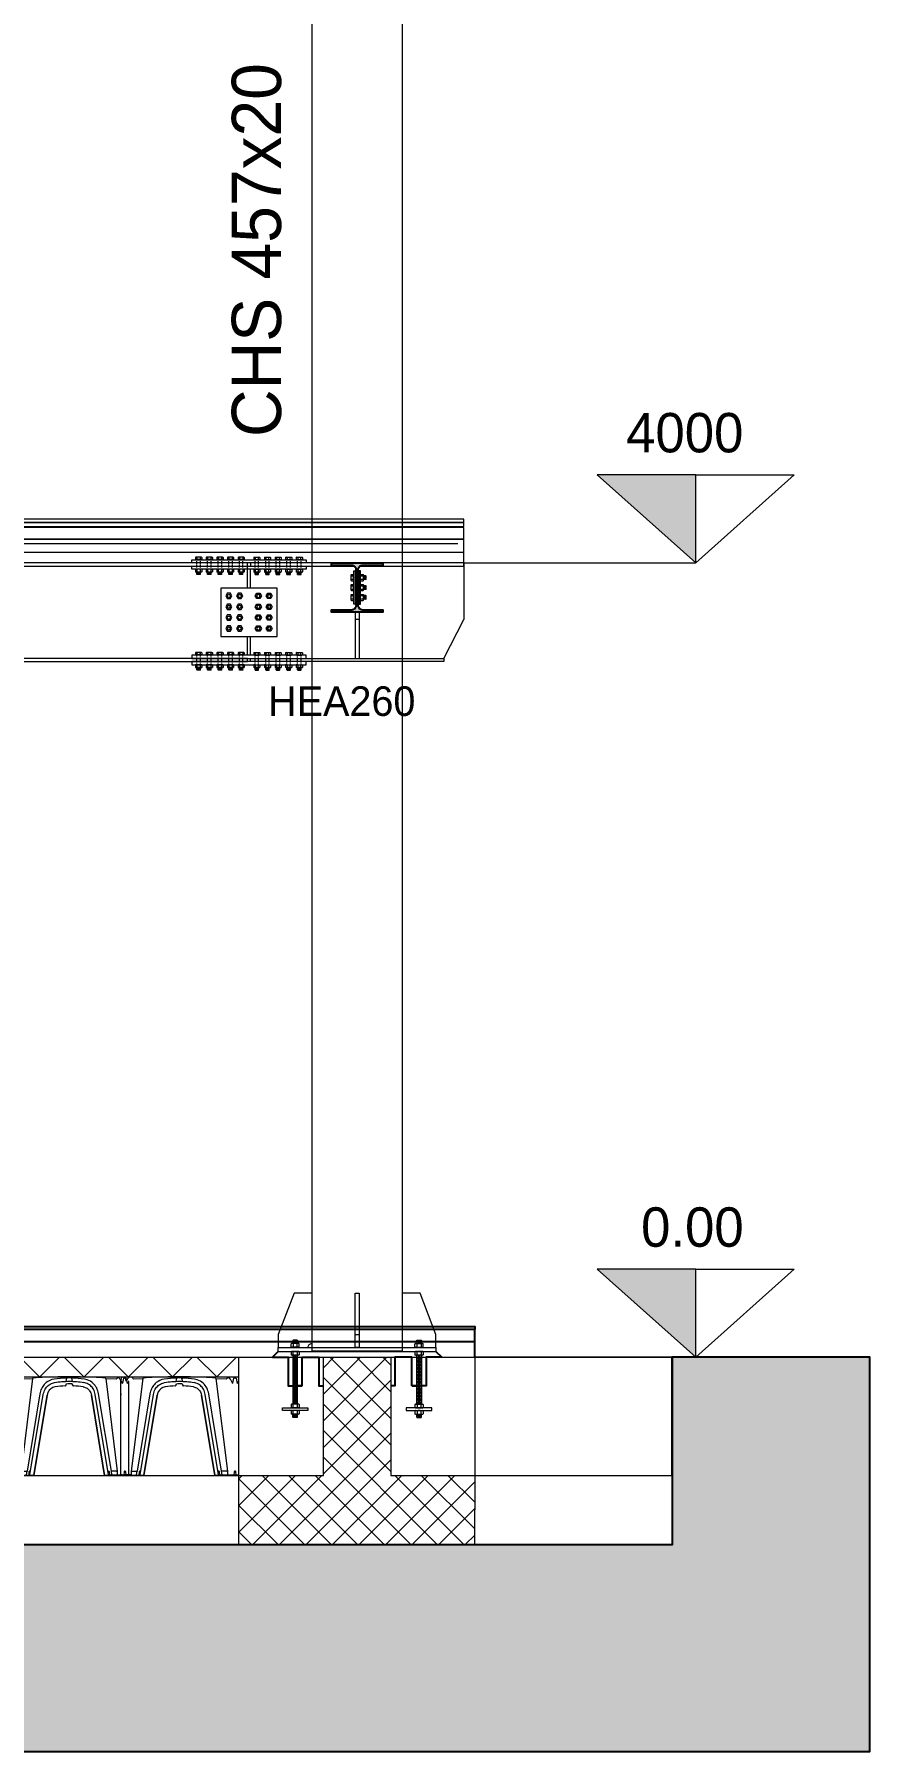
# Model space of a CAD drawing. Header units: millimetres. Extents: x -6949 to 549764, y -83146 to 127128.
# Drawn here: x 197987 to 202225, y 60513 to 69221 of the extents above; entities that cross this region are included whole.
import ezdxf

# ---------------------------------------------------------------- set-up
doc = ezdxf.new("R2010")
doc.units = ezdxf.units.MM
doc.linetypes.add('Tratto', pattern=[6.35, 3.175, -3.175])
for name, color, linetype, lineweight in [('armatura', 1, 'Continuous', 15), ('bulloni', 5, 'Continuous', 9), ('fonda', 7, 'Continuous', 18), ('iglù', 252, 'Continuous', 9), ('piastra', 6, 'Continuous', 18), ('S-BEAM', 5, 'Continuous', 18), ('S-COLS', 7, 'Continuous', 18), ('S20', 7, 'Continuous', 25), ('SEZIONI acciaio - Steel sections', 7, 'Continuous', 25), ('solaio2', 7, 'Continuous', 9)]:
    doc.layers.add(name, color=color, linetype=linetype, lineweight=lineweight)
doc.layers.add('quote', color=7, linetype='Continuous', lineweight=5, true_color=0x383838)
doc.styles.get("Standard").update_dxf_attribs({"font": ''})
doc.styles.get('Standard').set_extended_font_data('Bahnschrift Light')

# ---------------------------------------------------------------- blocks, each defined once
blk = doc.blocks.new('*U285')
at = {"layer": 'bulloni'}
blk.add_lwpolyline([(-15.6, 0), (-7.8, -13.5), (7.8, -13.5), (15.6, 0), (7.8, 13.5), (-7.8, 13.5)], close=True, dxfattribs=at)
for radius in [9, 7.88]:
    blk.add_circle((0, 0), radius, dxfattribs=at)
blk = doc.blocks.new('*U286')
at = {"color": 0, "linetype": 'ByBlock', "lineweight": -2, "transparency": 16777216}
for p in [(0, 0), (55, 0), (0, -55), (55, -55), (0, -110), (0, -165), (55, -110), (55, -165)]:
    blk.add_blockref('*U285', p, dxfattribs=at)
blk = doc.blocks.new('*U287')
at = {"layer": 'bulloni'}
blk.add_lwpolyline([(-15.6, 0), (-7.8, -13.5), (7.8, -13.5), (15.6, 0), (7.8, 13.5), (-7.8, 13.5)], close=True, dxfattribs=at)
for radius in [9, 7.88]:
    blk.add_circle((0, 0), radius, dxfattribs=at)
blk = doc.blocks.new('*U288')
at = {"color": 0, "linetype": 'ByBlock', "lineweight": -2, "transparency": 16777216}
for p in [(0, 0), (55, 0), (0, -55), (55, -55), (0, -110), (0, -165), (55, -110), (55, -165)]:
    blk.add_blockref('*U287', p, dxfattribs=at)
blk = doc.blocks.new('*U289')
at = {"layer": 'bulloni'}
for p, q in [((-13.7, 44.3), (-15.6, 43.1)), ((-15.6, 43.1), (-15.6, 32.8)), ((15.6, 32.8), (-15.6, 32.8)), ((13.7, 44.3), (-13.7, 44.3)), ((-12.5, 32.8), (-12.5, 32.3)), ((12.5, 32.3), (-12.5, 32.3)), ((-7.8, 32.8), (-7.8, 43.1)), ((7.8, 43.1), (7.8, 32.8)), ((12.5, 32.8), (12.5, 32.3)), ((13.7, 44.3), (15.6, 43.1)), ((15.6, 43.1), (15.6, 32.8)), ((-13.7, -16.7), (-15.6, -17.9)), ((-15.6, -17.9), (-15.6, -30.4)), ((-13.7, -31.7), (-15.6, -30.4)), ((13.7, -16.7), (-13.7, -16.7)), ((13.7, -31.7), (-13.7, -31.7)), ((-9, -43.3), (-9, -31.7)), ((-8, -44.3), (-9, -43.3)), ((9, -43.3), (-9, -43.3)), ((8, -44.3), (-8, -44.3)), ((-7.8, -30.4), (-7.8, -17.9)), ((-6.5, -34.4), (6.5, -33.7)), ((-6.5, -39.4), (6.5, -38.7)), ((-5, -36.8), (5, -36.3)), ((-5, -41.8), (5, -41.3)), ((7.8, -17.9), (7.8, -30.4)), ((9, -43.3), (8, -44.3)), ((9, -43.3), (9, -31.7)), ((13.7, -16.7), (15.6, -17.9)), ((13.7, -31.7), (15.6, -30.4)), ((15.6, -17.9), (15.6, -30.4))]:
    blk.add_line(p, q, dxfattribs=at)
at = {"layer": 'bulloni', "linetype": 'Tratto'}
for points in [[(-9, -16.7), (-9, 31.3)], [(9, -16.7), (9, 31.3)]]:
    blk.add_lwpolyline(points, dxfattribs=at)
at = {"layer": 'bulloni'}
for centre, radius, start, end in [((-11.7, 37.6), 6.67, 54.26215, 125.73785), ((-10, 31.3), 1, 0, 90), ((0, 19.5), 24.8, 71.68582, 108.31418), ((11.7, 37.6), 6.67, 54.26215, 125.73785), ((10, 31.3), 1, 90, 180), ((-11.7, -23.4), 6.67, 54.26215, 125.73785), ((-11.7, -25), 6.67, 234.26215, 305.73785), ((0, -41.5), 24.8, 71.68582, 108.31418), ((0, -6.9), 24.8, 251.68582, 288.31418), ((11.7, -23.4), 6.67, 54.26215, 125.73785), ((11.7, -25), 6.67, 234.26215, 305.73785)]:
    blk.add_arc(centre, radius, start, end, dxfattribs=at)
blk = doc.blocks.new('*U280')
at = {"color": 0, "linetype": 'ByBlock', "lineweight": -2, "transparency": 16777216}
for p in [(0, 0), (54, 0), (108, 0), (162, 0), (216, 0)]:
    blk.add_blockref('*U289', p, dxfattribs=at)
blk = doc.blocks.new('*U281')
at = {"layer": 'bulloni'}
for p, q in [((-13.7, 44.3), (-15.6, 43.1)), ((-15.6, 43.1), (-15.6, 32.8)), ((15.6, 32.8), (-15.6, 32.8)), ((13.7, 44.3), (-13.7, 44.3)), ((-12.5, 32.8), (-12.5, 32.3)), ((12.5, 32.3), (-12.5, 32.3)), ((-7.8, 32.8), (-7.8, 43.1)), ((7.8, 43.1), (7.8, 32.8)), ((12.5, 32.8), (12.5, 32.3)), ((13.7, 44.3), (15.6, 43.1)), ((15.6, 43.1), (15.6, 32.8)), ((-13.7, -16.7), (-15.6, -17.9)), ((-15.6, -17.9), (-15.6, -30.4)), ((-13.7, -31.7), (-15.6, -30.4)), ((13.7, -16.7), (-13.7, -16.7)), ((13.7, -31.7), (-13.7, -31.7)), ((-9, -43.3), (-9, -31.7)), ((-8, -44.3), (-9, -43.3)), ((9, -43.3), (-9, -43.3)), ((8, -44.3), (-8, -44.3)), ((-7.8, -30.4), (-7.8, -17.9)), ((-6.5, -34.4), (6.5, -33.7)), ((-6.5, -39.4), (6.5, -38.7)), ((-5, -36.8), (5, -36.3)), ((-5, -41.8), (5, -41.3)), ((7.8, -17.9), (7.8, -30.4)), ((9, -43.3), (8, -44.3)), ((9, -43.3), (9, -31.7)), ((13.7, -16.7), (15.6, -17.9)), ((13.7, -31.7), (15.6, -30.4)), ((15.6, -17.9), (15.6, -30.4))]:
    blk.add_line(p, q, dxfattribs=at)
at = {"layer": 'bulloni', "linetype": 'Tratto'}
for points in [[(-9, -16.7), (-9, 31.3)], [(9, -16.7), (9, 31.3)]]:
    blk.add_lwpolyline(points, dxfattribs=at)
at = {"layer": 'bulloni'}
for centre, radius, start, end in [((-11.7, 37.6), 6.67, 54.26215, 125.73785), ((-10, 31.3), 1, 0, 90), ((0, 19.5), 24.8, 71.68582, 108.31418), ((11.7, 37.6), 6.67, 54.26215, 125.73785), ((10, 31.3), 1, 90, 180), ((-11.7, -23.4), 6.67, 54.26215, 125.73785), ((-11.7, -25), 6.67, 234.26215, 305.73785), ((0, -41.5), 24.8, 71.68582, 108.31418), ((0, -6.9), 24.8, 251.68582, 288.31418), ((11.7, -23.4), 6.67, 54.26215, 125.73785), ((11.7, -25), 6.67, 234.26215, 305.73785)]:
    blk.add_arc(centre, radius, start, end, dxfattribs=at)
blk = doc.blocks.new('*U282')
at = {"color": 0, "linetype": 'ByBlock', "lineweight": -2, "transparency": 16777216}
for p in [(0, 0), (54, 0), (108, 0), (162, 0), (216, 0)]:
    blk.add_blockref('*U281', p, dxfattribs=at)
blk = doc.blocks.new('*U290')
at = {"layer": 'bulloni'}
for p, q in [((-13.7, 44.3), (-15.6, 43.1)), ((-15.6, 43.1), (-15.6, 32.8)), ((15.6, 32.8), (-15.6, 32.8)), ((13.7, 44.3), (-13.7, 44.3)), ((-12.5, 32.8), (-12.5, 32.3)), ((12.5, 32.3), (-12.5, 32.3)), ((-7.8, 32.8), (-7.8, 43.1)), ((7.8, 43.1), (7.8, 32.8)), ((12.5, 32.8), (12.5, 32.3)), ((13.7, 44.3), (15.6, 43.1)), ((15.6, 43.1), (15.6, 32.8)), ((-13.7, -16.7), (-15.6, -17.9)), ((-15.6, -17.9), (-15.6, -30.4)), ((-13.7, -31.7), (-15.6, -30.4)), ((13.7, -16.7), (-13.7, -16.7)), ((13.7, -31.7), (-13.7, -31.7)), ((-9, -43.3), (-9, -31.7)), ((-8, -44.3), (-9, -43.3)), ((9, -43.3), (-9, -43.3)), ((8, -44.3), (-8, -44.3)), ((-7.8, -30.4), (-7.8, -17.9)), ((-6.5, -34.4), (6.5, -33.7)), ((-6.5, -39.4), (6.5, -38.7)), ((-5, -36.8), (5, -36.3)), ((-5, -41.8), (5, -41.3)), ((7.8, -17.9), (7.8, -30.4)), ((9, -43.3), (8, -44.3)), ((9, -43.3), (9, -31.7)), ((13.7, -16.7), (15.6, -17.9)), ((13.7, -31.7), (15.6, -30.4)), ((15.6, -17.9), (15.6, -30.4))]:
    blk.add_line(p, q, dxfattribs=at)
at = {"layer": 'bulloni', "linetype": 'Tratto'}
for points in [[(-9, -16.7), (-9, 31.3)], [(9, -16.7), (9, 31.3)]]:
    blk.add_lwpolyline(points, dxfattribs=at)
at = {"layer": 'bulloni'}
for centre, radius, start, end in [((-11.7, 37.6), 6.67, 54.26215, 125.73785), ((-10, 31.3), 1, 0, 90), ((0, 19.5), 24.8, 71.68582, 108.31418), ((11.7, 37.6), 6.67, 54.26215, 125.73785), ((10, 31.3), 1, 90, 180), ((-11.7, -23.4), 6.67, 54.26215, 125.73785), ((-11.7, -25), 6.67, 234.26215, 305.73785), ((0, -41.5), 24.8, 71.68582, 108.31418), ((0, -6.9), 24.8, 251.68582, 288.31418), ((11.7, -23.4), 6.67, 54.26215, 125.73785), ((11.7, -25), 6.67, 234.26215, 305.73785)]:
    blk.add_arc(centre, radius, start, end, dxfattribs=at)
blk = doc.blocks.new('*U291')
at = {"color": 0, "linetype": 'ByBlock', "lineweight": -2, "transparency": 16777216}
for p in [(0, 0), (54, 0), (108, 0), (162, 0), (216, 0)]:
    blk.add_blockref('*U290', p, dxfattribs=at)
blk = doc.blocks.new('*U284')
at = {"layer": 'bulloni'}
for p, q in [((-13.7, 44.3), (-15.6, 43.1)), ((-15.6, 43.1), (-15.6, 32.8)), ((15.6, 32.8), (-15.6, 32.8)), ((13.7, 44.3), (-13.7, 44.3)), ((-12.5, 32.8), (-12.5, 32.3)), ((12.5, 32.3), (-12.5, 32.3)), ((-7.8, 32.8), (-7.8, 43.1)), ((7.8, 43.1), (7.8, 32.8)), ((12.5, 32.8), (12.5, 32.3)), ((13.7, 44.3), (15.6, 43.1)), ((15.6, 43.1), (15.6, 32.8)), ((-13.7, -16.7), (-15.6, -17.9)), ((-15.6, -17.9), (-15.6, -30.4)), ((-13.7, -31.7), (-15.6, -30.4)), ((13.7, -16.7), (-13.7, -16.7)), ((13.7, -31.7), (-13.7, -31.7)), ((-9, -43.3), (-9, -31.7)), ((-8, -44.3), (-9, -43.3)), ((9, -43.3), (-9, -43.3)), ((8, -44.3), (-8, -44.3)), ((-7.8, -30.4), (-7.8, -17.9)), ((-6.5, -34.4), (6.5, -33.7)), ((-6.5, -39.4), (6.5, -38.7)), ((-5, -36.8), (5, -36.3)), ((-5, -41.8), (5, -41.3)), ((7.8, -17.9), (7.8, -30.4)), ((9, -43.3), (8, -44.3)), ((9, -43.3), (9, -31.7)), ((13.7, -16.7), (15.6, -17.9)), ((13.7, -31.7), (15.6, -30.4)), ((15.6, -17.9), (15.6, -30.4))]:
    blk.add_line(p, q, dxfattribs=at)
at = {"layer": 'bulloni', "linetype": 'Tratto'}
for points in [[(-9, -16.7), (-9, 31.3)], [(9, -16.7), (9, 31.3)]]:
    blk.add_lwpolyline(points, dxfattribs=at)
at = {"layer": 'bulloni'}
for centre, radius, start, end in [((-11.7, 37.6), 6.67, 54.26215, 125.73785), ((-10, 31.3), 1, 0, 90), ((0, 19.5), 24.8, 71.68582, 108.31418), ((11.7, 37.6), 6.67, 54.26215, 125.73785), ((10, 31.3), 1, 90, 180), ((-11.7, -23.4), 6.67, 54.26215, 125.73785), ((-11.7, -25), 6.67, 234.26215, 305.73785), ((0, -41.5), 24.8, 71.68582, 108.31418), ((0, -6.9), 24.8, 251.68582, 288.31418), ((11.7, -23.4), 6.67, 54.26215, 125.73785), ((11.7, -25), 6.67, 234.26215, 305.73785)]:
    blk.add_arc(centre, radius, start, end, dxfattribs=at)
blk = doc.blocks.new('*U283')
at = {"color": 0, "linetype": 'ByBlock', "lineweight": -2, "transparency": 16777216}
for p in [(0, 0), (54, 0), (108, 0), (162, 0), (216, 0)]:
    blk.add_blockref('*U284', p, dxfattribs=at)
blk = doc.blocks.new('dbcjd')
at = {"layer": 'bulloni'}
for p, q in [((12712.1, -46901.9), (12713.1, -46900.9)), ((12712.1, -46917.9), (12712.1, -46901.9)), ((12713.1, -46918.9), (12712.1, -46917.9)), ((12713.1, -46900.9), (12724.8, -46900.9)), ((12713.1, -46918.9), (12713.1, -46900.9)), ((12713.1, -46918.9), (12724.8, -46918.9)), ((12714.6, -46904.9), (12715.2, -46914.9)), ((12717, -46903.4), (12717.8, -46916.4)), ((12719.6, -46904.9), (12720.2, -46914.9)), ((12722, -46903.4), (12722.8, -46916.4)), ((12724.8, -46896.2), (12726, -46894.3)), ((12724.8, -46923.6), (12724.8, -46896.2)), ((12724.8, -46923.6), (12726, -46925.5)), ((12738.5, -46894.3), (12726, -46894.3)), ((12726, -46902.1), (12738.5, -46902.1)), ((12738.5, -46917.7), (12726, -46917.7)), ((12738.5, -46925.5), (12726, -46925.5)), ((12739.8, -46896.2), (12738.5, -46894.3)), ((12739.8, -46923.6), (12738.5, -46925.5)), ((12739.8, -46923.6), (12739.8, -46896.2)), ((12775.8, -46922.4), (12775.8, -46897.4)), ((12776.3, -46897.4), (12775.8, -46897.4)), ((12776.3, -46922.4), (12775.8, -46922.4)), ((12776.3, -46925.5), (12776.3, -46894.3)), ((12786.5, -46894.3), (12776.3, -46894.3)), ((12776.3, -46902.1), (12786.5, -46902.1)), ((12786.5, -46917.7), (12776.3, -46917.7)), ((12786.5, -46925.5), (12776.3, -46925.5)), ((12787.8, -46896.2), (12786.5, -46894.3)), ((12787.8, -46923.6), (12786.5, -46925.5)), ((12787.8, -46923.6), (12787.8, -46896.2)), ((12712.1, -46951.9), (12713.1, -46950.9)), ((12712.1, -46967.9), (12712.1, -46951.9)), ((12713.1, -46968.9), (12712.1, -46967.9)), ((12712.1, -47001.9), (12713.1, -47000.9)), ((12712.1, -47017.9), (12712.1, -47001.9)), ((12713.1, -47018.9), (12712.1, -47017.9)), ((12713.1, -46950.9), (12724.8, -46950.9)), ((12713.1, -46968.9), (12713.1, -46950.9)), ((12713.1, -46968.9), (12724.8, -46968.9)), ((12713.1, -47000.9), (12724.8, -47000.9)), ((12713.1, -47018.9), (12713.1, -47000.9)), ((12714.6, -46954.9), (12715.2, -46964.9)), ((12714.6, -47004.9), (12715.2, -47014.9)), ((12717, -46953.4), (12717.8, -46966.4)), ((12717, -47003.4), (12717.8, -47016.4)), ((12719.6, -46954.9), (12720.2, -46964.9)), ((12719.6, -47004.9), (12720.2, -47014.9)), ((12722, -46953.4), (12722.8, -46966.4)), ((12722, -47003.4), (12722.8, -47016.4)), ((12724.8, -46946.2), (12726, -46944.3)), ((12724.8, -46973.6), (12724.8, -46946.2)), ((12724.8, -46973.6), (12726, -46975.5)), ((12724.8, -46996.2), (12726, -46994.3)), ((12724.8, -47023.6), (12724.8, -46996.2)), ((12738.5, -46944.3), (12726, -46944.3)), ((12726, -46952.1), (12738.5, -46952.1)), ((12738.5, -46967.7), (12726, -46967.7)), ((12738.5, -46975.5), (12726, -46975.5)), ((12738.5, -46994.3), (12726, -46994.3)), ((12726, -47002.1), (12738.5, -47002.1)), ((12738.5, -47017.7), (12726, -47017.7)), ((12739.8, -46946.2), (12738.5, -46944.3)), ((12739.8, -46973.6), (12738.5, -46975.5)), ((12739.8, -46996.2), (12738.5, -46994.3)), ((12739.8, -46973.6), (12739.8, -46946.2)), ((12739.8, -47023.6), (12739.8, -46996.2)), ((12775.8, -46972.4), (12775.8, -46947.4)), ((12776.3, -46947.4), (12775.8, -46947.4)), ((12776.3, -46972.4), (12775.8, -46972.4)), ((12775.8, -47022.4), (12775.8, -46997.4)), ((12776.3, -46997.4), (12775.8, -46997.4)), ((12776.3, -46975.5), (12776.3, -46944.3)), ((12786.5, -46944.3), (12776.3, -46944.3)), ((12776.3, -46952.1), (12786.5, -46952.1)), ((12786.5, -46967.7), (12776.3, -46967.7)), ((12786.5, -46975.5), (12776.3, -46975.5)), ((12776.3, -47025.5), (12776.3, -46994.3)), ((12786.5, -46994.3), (12776.3, -46994.3)), ((12776.3, -47002.1), (12786.5, -47002.1)), ((12786.5, -47017.7), (12776.3, -47017.7)), ((12787.8, -46946.2), (12786.5, -46944.3)), ((12787.8, -46973.6), (12786.5, -46975.5)), ((12787.8, -46996.2), (12786.5, -46994.3)), ((12787.8, -46973.6), (12787.8, -46946.2)), ((12787.8, -47023.6), (12787.8, -46996.2)), ((12713.1, -47018.9), (12724.8, -47018.9)), ((12724.8, -47023.6), (12726, -47025.5)), ((12738.5, -47025.5), (12726, -47025.5)), ((12739.8, -47023.6), (12738.5, -47025.5)), ((12776.3, -47022.4), (12775.8, -47022.4)), ((12786.5, -47025.5), (12776.3, -47025.5)), ((12787.8, -47023.6), (12786.5, -47025.5))]:
    blk.add_line(p, q, dxfattribs=at)
at = {"layer": 'bulloni', "linetype": 'Tratto'}
for points in [[(12739.8, -46900.9), (12774.8, -46900.9)], [(12739.8, -46918.9), (12774.8, -46918.9)], [(12739.8, -46950.9), (12774.8, -46950.9)], [(12739.8, -46968.9), (12774.8, -46968.9)], [(12739.8, -47000.9), (12774.8, -47000.9)], [(12739.8, -47018.9), (12774.8, -47018.9)]]:
    blk.add_lwpolyline(points, dxfattribs=at)
at = {"layer": 'bulloni'}
for centre, radius, start, end in [((12731.4, -46898.2), 6.67, 144.26215, 215.73785), ((12749.6, -46909.9), 24.8, 161.68582, 198.31418), ((12731.4, -46921.6), 6.67, 144.26215, 215.73785), ((12733.1, -46898.2), 6.67, 324.26215, 35.73785), ((12715, -46909.9), 24.8, 341.68582, 18.31418), ((12733.1, -46921.6), 6.67, 324.26215, 35.73785), ((12774.8, -46899.9), 1, 270, 0), ((12774.8, -46919.9), 1, 0, 90), ((12781.1, -46898.2), 6.67, 324.26215, 35.73785), ((12763, -46909.9), 24.8, 341.68582, 18.31418), ((12781.1, -46921.6), 6.67, 324.26215, 35.73785), ((12731.4, -46948.2), 6.67, 144.26215, 215.73785), ((12749.6, -46959.9), 24.8, 161.68582, 198.31418), ((12731.4, -46971.6), 6.67, 144.26215, 215.73785), ((12731.4, -46998.2), 6.67, 144.26215, 215.73785), ((12749.6, -47009.9), 24.8, 161.68582, 198.31418), ((12731.4, -47021.6), 6.67, 144.26215, 215.73785), ((12733.1, -46948.2), 6.67, 324.26215, 35.73785), ((12715, -46959.9), 24.8, 341.68582, 18.31418), ((12733.1, -46971.6), 6.67, 324.26215, 35.73785), ((12733.1, -46998.2), 6.67, 324.26215, 35.73785), ((12715, -47009.9), 24.8, 341.68582, 18.31418), ((12733.1, -47021.6), 6.67, 324.26215, 35.73785), ((12774.8, -46949.9), 1, 270, 0), ((12774.8, -46969.9), 1, 0, 90), ((12774.8, -46999.9), 1, 270, 0), ((12781.1, -46948.2), 6.67, 324.26215, 35.73785), ((12763, -46959.9), 24.8, 341.68582, 18.31418), ((12781.1, -46971.6), 6.67, 324.26215, 35.73785), ((12781.1, -46998.2), 6.67, 324.26215, 35.73785), ((12763, -47009.9), 24.8, 341.68582, 18.31418), ((12781.1, -47021.6), 6.67, 324.26215, 35.73785), ((12774.8, -47019.9), 1, 0, 90)]:
    blk.add_arc(centre, radius, start, end, dxfattribs=at)
blk = doc.blocks.new('solido h 50')
at = {"linetype": 'Continuous'}
for p, q in [((107.6, 927.3), (108.9, 933.3)), ((107.6, 927.3), (107.6, 927.3)), ((107.6, 927.2), (107.6, 927.3)), ((107.6, 927.2), (107.6, 927.2)), ((107.6, 925.6), (107.6, 927.2)), ((110.2, 934.3), (113.1, 934.3)), ((115.6, 928.1), (114.5, 933.3)), ((117.8, 931.5), (115.8, 928.1)), ((140.9, 931.9), (123.5, 790.9)), ((126.8, 930.8), (126.5, 931.3)), ((140.8, 931.6), (126.8, 930.8)), ((140.9, 931.9), (140.9, 931.9)), ((140.9, 931.9), (140.9, 931.9)), ((140.9, 931.9), (140.9, 931.9)), ((140.9, 931.9), (140.9, 931.9)), ((141.6, 932.6), (141.6, 932.6)), ((150.4, 933.4), (150.3, 933.4)), ((174.8, 934.2), (174.6, 934.2)), ((177, 934.2), (174.7, 934.2)), ((176.1, 934.2), (174.8, 934.2)), ((177, 934.2), (176.1, 934.2)), ((177.3, 934.2), (177, 934.2)), ((177.3, 934.2), (177.3, 934.2)), ((177.3, 934.2), (177.3, 934.2)), ((177.9, 934.2), (177.3, 934.2)), ((177.9, 934.2), (177.3, 934.2)), ((177.9, 934.2), (177.9, 934.2)), ((179, 934.2), (177.9, 934.2)), ((206.9, 934.3), (186.3, 934.3)), ((186.3, 934.3), (206.9, 934.3)), ((190.6, 920.7), (190.6, 920.7)), ((190.6, 920.7), (190.7, 920.7)), ((190.6, 920.7), (190.7, 920.7)), ((190.6, 920.7), (190.6, 920.7)), ((191.4, 921.8), (191.3, 921.3)), ((191.3, 921.3), (191.3, 921.3)), ((191.3, 921.3), (191.3, 921.3)), ((191.6, 922.7), (191.4, 921.9)), ((191.4, 921.9), (191.4, 921.8)), ((191.6, 922.9), (191.6, 922.9)), ((191.6, 922.9), (191.6, 922.7)), ((191.6, 922.9), (191.6, 922.9)), ((191.9, 927.2), (193, 932.3)), ((192.2, 923.6), (192.2, 923.6)), ((200, 934.3), (193.2, 934.3)), ((193.2, 934.3), (193.2, 934.3)), ((199.3, 933), (193.9, 933)), ((200, 934.3), (200, 934.3)), ((200.1, 932.3), (201.2, 927.2)), ((201.5, 922.9), (201.5, 922.9)), ((201.6, 922.7), (201.5, 922.9)), ((201.5, 922.9), (201.5, 922.9)), ((201.7, 921.9), (201.6, 922.7)), ((201.8, 921.6), (201.7, 921.9)), ((201.9, 921.3), (201.8, 921.6)), ((201.9, 921.3), (201.9, 921.3)), ((201.9, 921.3), (201.9, 921.3)), ((202.5, 920.7), (202.6, 920.7)), ((202.6, 920.7), (202.9, 920.7)), ((202.9, 920.7), (202.6, 920.7)), ((242.8, 933.4), (242.8, 933.4)), ((251.6, 932.6), (251.6, 932.6)), ((252.3, 931.9), (252.3, 931.9)), ((252.3, 931.9), (252.3, 931.9)), ((252.3, 931.9), (252.3, 931.9)), ((252.3, 931.9), (252.3, 931.9)), ((252.3, 931.9), (269.6, 790.9)), ((267.8, 930.7), (252.3, 931.6)), ((277.7, 924.7), (274.2, 930.9)), ((277.7, 924.7), (277.7, 924.7)), ((278, 924.7), (279.6, 932.3)), ((278, 924.7), (278, 924.7)), ((278, 924.7), (278, 924.7)), ((278, 924.7), (278, 924.7)), ((280.5, 933), (281.9, 933)), ((282.8, 932.3), (284.5, 924.3)), ((284.5, 924.3), (284.5, 924.4)), ((284.5, 924.4), (284.5, 924.4)), ((286.3, 927.1), (284.7, 924.3)), ((284.8, 924.3), (284.7, 924.3)), ((287.1, 927.3), (286.6, 927.3)), ((287.1, 927.3), (287.1, 927.3)), ((287.1, 784.3), (287.1, 927.3)), ((107.6, 785.4), (107.6, 907.8)), ((151.9, 908.6), (132.4, 790.9)), ((136.8, 785.3), (157.1, 907.8)), ((163, 906.8), (142.7, 784.3)), ((142.7, 784.3), (163, 906.8)), ((151.9, 908.6), (151.9, 908.6)), ((163, 906.8), (163, 906.8)), ((163, 906.8), (163, 906.8)), ((230.2, 906.8), (230.2, 906.8)), ((250.4, 784.3), (230.2, 906.8)), ((230.2, 906.8), (230.2, 906.8)), ((230.2, 906.8), (250.4, 784.3)), ((256.3, 785.3), (236, 907.8)), ((241.2, 908.6), (241.2, 908.6)), ((260.7, 790.9), (241.2, 908.6)), ((107.6, 785.4), (108.2, 785.4)), ((107.6, 784.9), (107.6, 785.4)), ((108.2, 784.9), (107.6, 784.9)), ((107.6, 784.9), (107.6, 784.9)), ((108.2, 785.4), (108.6, 785.4)), ((108.5, 784.9), (108.2, 784.9)), ((108.5, 784.9), (109.7, 784.9)), ((109.8, 785.4), (108.6, 785.4)), ((112.7, 784.9), (109.7, 784.9)), ((109.8, 785.4), (112.2, 785.4)), ((113.5, 785.4), (112.2, 785.4)), ((113.9, 784.9), (112.7, 784.9)), ((112.8, 784.3), (112.7, 784.9)), ((112.8, 784.3), (114, 784.3)), ((114, 785.4), (113.5, 785.4)), ((113.9, 784.9), (130.1, 784.9)), ((114, 784.3), (113.9, 784.9)), ((123.5, 785.4), (114, 785.4)), ((114, 784.3), (130.1, 784.3)), ((123.5, 790.9), (123.4, 784.9)), ((124.4, 790.9), (123.5, 790.9)), ((124.4, 790.9), (132.5, 790.9)), ((130.1, 784.9), (136.4, 784.9)), ((136.8, 784.3), (130.1, 784.3)), ((131.5, 785.3), (132.5, 790.9)), ((135.3, 790.1), (134.9, 785)), ((137.3, 790.9), (136.2, 790.9)), ((136.8, 785.1), (136.8, 784.3)), ((141.1, 784.3), (136.8, 784.3)), ((141.1, 784.3), (142.7, 784.3)), ((252.1, 784.3), (250.4, 784.3)), ((256.5, 784.3), (252.1, 784.3)), ((255.9, 790.9), (256.9, 790.9)), ((256.3, 785.3), (256.4, 784.9)), ((256.8, 784.9), (256.4, 784.9)), ((256.4, 784.9), (256.5, 784.3)), ((256.5, 784.3), (256.9, 784.3)), ((287.1, 784.9), (256.8, 784.9)), ((256.8, 784.9), (256.8, 784.9)), ((256.9, 784.3), (256.9, 784.3)), ((263.1, 784.3), (256.9, 784.3)), ((258.3, 785), (257.8, 790.1)), ((268.7, 790.9), (260.7, 790.9)), ((261.6, 785.3), (260.7, 790.9)), ((279.3, 784.3), (263.1, 784.3)), ((268.7, 790.9), (269.6, 790.9)), ((269.6, 790.9), (269.7, 784.9)), ((279.3, 784.3), (280.5, 784.3)), ((279.9, 790.1), (279.5, 785)), ((286.7, 784.3), (280.5, 784.3)), ((281.8, 790.9), (280.8, 790.9)), ((283.2, 785), (282.7, 790.1)), ((287.1, 784.3), (286.7, 784.3))]:
    blk.add_line(p, q, dxfattribs=at)
for points in [[(173.4, 931, 0.136663), (161.4, 925.6, 0.075513), (156.2, 919.8, 0.069948), (152.9, 912.6, 0.0344), (151.9, 908.6)], [(157.1, 907.8, -0.089518), (159.9, 915.6, -0.08462), (164.5, 921.1, -0.102034), (171.3, 925, -0.039458), (174.2, 925.6)], [(175.1, 919.3, 0.133193), (168.5, 916.4, 0.106303), (164.5, 911.4, 0.076859), (163, 906.8)], [(191.6, 922.9, -0.162784), (192, 923.5, -0.095787), (192.2, 923.6)], [(201, 923.6, -0.128744), (201.2, 923.4, -0.135765), (201.5, 922.9)], [(218, 919.3, -0.115244), (223.8, 917, -0.089496), (227.6, 913.3, -0.111107), (230.2, 906.8)], [(236, 907.8, 0.089518), (233.3, 915.6, 0.08462), (228.7, 921.1, 0.102034), (221.9, 925, 0.039458), (219, 925.6)], [(241.2, 908.6, 0.07966), (238.3, 917.5, 0.08148), (233.1, 924.4, 0.113923), (223.6, 930.1, 0.040821), (219.8, 931)]]:
    blk.add_lwpolyline(points, format="xyb", dxfattribs=at)
for centre, radius, start, end in [((-10694, 899.6), 10801.6, 0.04323, 0.13798), ((110.2, 933), 1.35, 90, 168), ((113.1, 933), 1.35, 12, 90), ((115.7, 928.1), 0.159, 213.856, 328.0392), ((122.1, 929.1), 4.95, 27, 150), ((141.6, 931.9), 0.75, 91.9179, 173.9883), ((141.6, 931.8), 0.75, 91.9181, 173.9882), ((167.2, 680.5), 253.4, 91.6199, 95.8125), ((188.6, 116.1), 818.2, 90.9842, 92.0008), ((196.6, 773.8), 158.8, 91.2231, 98.3969), ((196.6, 773.8), 153.4, 89.9999, 98.3968), ((196.6, 773.8), 147, 92.3342, 98.3969), ((196.6, 773.8), 147, 92.3339, 98.3969), ((196.6, -692.2), 1626.5, 90.3633, 90.6196), ((186.3, 932.8), 1.5, 90, 90.3633), ((190.6, 921.5), 0.75, 276.8301, 347.6969), ((190.6, 921.5), 0.75, 276.7973, 347.7432), ((196.3, 767.4), 156.2, 89.9081, 91.5201), ((193.2, 933), 1.35, 90, 98.8655), ((193.9, 932.1), 0.9, 90, 168), ((196.6, 773.8), 153.4, 81.6032, 90.0001), ((196.8, 763.3), 160.4, 88.5128, 90.0819), ((199.3, 932.1), 0.9, 12, 90), ((200, 933), 1.35, 81.1345, 90), ((196.6, 773.8), 158.8, 81.6031, 88.7768), ((202.6, 921.5), 0.75, 192.2309, 262.2068), ((202.6, 921.5), 0.751, 192.2044, 262.2384), ((196.6, 773.8), 147, 81.6031, 87.5469), ((196.6, 773.8), 147, 81.6031, 87.5469), ((203.8, 90.8), 843.5, 88.01, 89.7898), ((225.9, 680.5), 253.4, 84.1906, 88.3832), ((251.6, 931.9), 0.75, 6.0149, 88.0851), ((251.6, 931.9), 0.75, 6.0148, 88.0852), ((271, 929.1), 3.6, 30, 152.9143), ((277.8, 924.8), 0.15, 213.9796, 339.3171), ((280.5, 932.1), 0.9, 90, 168), ((281.9, 932.1), 0.9, 12, 90), ((284.6, 924.4), 0.15, 200.4704, 330.0115), ((284.6, 924.4), 0.15, 192.0138, 329.9989), ((286.6, 927), 0.3, 90.0075, 149.9931), ((108.2, 906.6), 1.17, 78.7223, 91.1428), ((131.1, 785.3), 0.452, 269.7718, 350.4703), ((134.8, 785), 0.15, 270, 355), ((136.2, 790), 0.9, 90, 175), ((136.4, 785.3), 0.45, 270, 324.2654), ((136.4, 785.3), 0.45, 324.2654, 350.6), ((137.3, 790), 0.9, 56.716, 90), ((255.9, 790), 0.9, 90, 123.284), ((256.9, 790), 0.9, 5, 90), ((258.4, 785), 0.15, 185, 270), ((262.1, 785.3), 0.452, 189.5297, 270.2282), ((279.3, 785), 0.15, 270, 355), ((280.8, 790), 0.9, 90, 175), ((281.8, 790), 0.9, 5, 90), ((283.3, 785), 0.15, 185, 270)]:
    blk.add_arc(centre, radius, start, end, dxfattribs=at)
blk = doc.blocks.new('*U339')
at = {"layer": 'iglù', "linetype": 'Continuous', "xscale": -3.333639676299367, "yscale": 3.333639676299367, "zscale": 3.333639676299367}
blk.add_blockref('solido h 50', (658, -2864.7), dxfattribs=at)
blk = doc.blocks.new('*U340')
at = {"layer": 'S-BEAM', "color": 0, "linetype": 'ByBlock', "lineweight": -2, "transparency": 16777216}
for p in [(0, 0), (558.5, 0), (1117, 0), (1675.5, 0), (2234, 0), (2792.5, 0), (3351, 0), (3909.5, 0), (4468, 0), (5026.5, 0), (5585, 0), (6143.5, 0), (6702, 0)]:
    blk.add_blockref('*U339', p, dxfattribs=at)
blk = doc.blocks.new('*U347')
at = {"layer": 'bulloni'}
for p, q in [((-8.7, -0.3), (8.7, 0.7)), ((-6.7, 6.9), (6.7, 6.2)), ((-6.7, 3.2), (6.7, 3.9)), ((-8.7, -6.9), (8.7, -6)), ((-6.7, -3.5), (6.7, -2.8))]:
    blk.add_line(p, q, dxfattribs=at)
blk = doc.blocks.new('*U348')
at = {"color": 0, "linetype": 'ByBlock', "lineweight": -2, "transparency": 16777216}
for p in [(0, 227.5), (0, 210), (0, 192.5), (0, 175), (0, 157.5), (0, 140), (0, 122.5), (0, 105), (0, 87.5), (0, 70), (0, 52.5), (0, 35), (0, 17.5), (0, 0)]:
    blk.add_blockref('*U347', p, dxfattribs=at)
blk = doc.blocks.new('*U345')
at = {"layer": 'bulloni'}
for p, q in [((-8.7, -0.3), (8.7, 0.7)), ((-6.7, 6.9), (6.7, 6.2)), ((-6.7, 3.2), (6.7, 3.9)), ((-8.7, -6.9), (8.7, -6)), ((-6.7, -3.5), (6.7, -2.8))]:
    blk.add_line(p, q, dxfattribs=at)
blk = doc.blocks.new('*U346')
at = {"color": 0, "linetype": 'ByBlock', "lineweight": -2, "transparency": 16777216}
for p in [(0, 227.5), (0, 210), (0, 192.5), (0, 175), (0, 157.5), (0, 140), (0, 122.5), (0, 105), (0, 87.5), (0, 70), (0, 52.5), (0, 35), (0, 17.5), (0, 0)]:
    blk.add_blockref('*U345', p, dxfattribs=at)

msp = doc.modelspace()

# ---------------------------------------------------------------- hatches: boundary and pattern name
h = msp.add_hatch()
h.set_pattern_fill('EARTH', color=23, scale=41, angle=57)
h.set_pattern_definition([(57, (-50085.68, 0), (-76.5511, 360.14466), [260.35, -260.35]), (57, (-50167.56, 53.17), (-76.5511, 360.14466), [260.35, -260.35]), (57, (-50249.44, 106.35), (-76.5511, 360.14466), [260.35, -260.35]), (147, (-50259, 151.37), (-360.14466, -76.5511), [260.35, -260.35]), (147, (-50205.83, 233.25), (-360.14466, -76.5511), [260.35, -260.35]), (147, (-50152.66, 315.13), (-360.14466, -76.5511), [260.35, -260.35])])
h.paths.add_polyline_path([(202224.8, 62513), (201224.8, 62513), (201224.8, 61563.4), (164024.8, 61563.4), (164024.8, 62513.4), (163024.8, 62513.4), (163024.8, 60513.4), (201224.8, 60513.4), (202224.8, 60513.4)])
at = {"layer": 'fonda'}
h = msp.add_hatch(dxfattribs=at)
h.set_pattern_fill('ANSI37', color=256, scale=30)
h.paths.add_polyline_path([(200221.8, 61913.3), (199795.7, 61914.4), (199795.7, 62512.9), (199453.9, 62512.9), (199453.9, 61913.5), (199024.8, 61913.5), (199024.8, 61913), (199024.8, 61563.4), (200220.9, 61563.4)])
at = {"layer": 'quote', "true_color": 0xc7c8ca}
h = msp.add_hatch(color=9, dxfattribs=at)
h.dxf.hatch_style = 1
h.paths.add_polyline_path([(201342.6, 66987.9), (200842.6, 66987.9), (201342.6, 66540.6)])
h = msp.add_hatch(color=9, dxfattribs=at)
h.dxf.hatch_style = 1
h.paths.add_polyline_path([(199754.8, 66540.6), (199494.8, 66540.6), (199494.8, 66528.1), (199597.1, 66528.1, -0.414214), (199621.1, 66504.1), (199621.1, 66474.6), (199628.6, 66474.6), (199628.6, 66500.6), (199628.6, 66504.1, -0.414214), (199652.6, 66528.1), (199754.8, 66528.1)])
h.paths.add_polyline_path([(199628.6, 66327.1), (199628.6, 66374.6), (199621.1, 66374.6), (199621.1, 66330.6), (199621.1, 66327.1, -0.414214), (199597.1, 66303.1), (199494.8, 66303.1), (199494.8, 66290.6), (199754.8, 66290.6), (199754.8, 66303.1), (199652.6, 66303.1, -0.414214)])
h.paths.add_polyline_path([(199628.6, 66406.6), (199621.1, 66406.6), (199621.1, 66374.6), (199628.6, 66374.6)])
h.paths.add_polyline_path([(199628.6, 66456.6), (199621.1, 66456.6), (199621.1, 66424.6), (199628.6, 66424.6)])
h.paths.add_polyline_path([(199628.6, 66424.6), (199621.1, 66424.6), (199621.1, 66406.6), (199628.6, 66406.6)])
h.paths.add_polyline_path([(199628.6, 66474.6), (199621.1, 66474.6), (199621.1, 66456.6), (199628.6, 66456.6)])
h = msp.add_hatch(color=9, dxfattribs=at)
h.dxf.hatch_style = 1
h.paths.add_polyline_path([(201342.6, 62960.3), (200842.6, 62960.3), (201342.6, 62513)])
at = {"layer": 'S-BEAM', "true_color": 0xc7c8ca}
h = msp.add_hatch(dxfattribs=at)
h.set_pattern_fill('ANSI37', color=9, scale=50)
h.paths.add_polyline_path([(190524.8, 62513.4), (174724.8, 62513.4), (174724.8, 62413.4), (190524.8, 62413.4)])
h.paths.add_polyline_path([(199024.8, 62513.4), (191724.8, 62513.4), (191724.8, 62413.4), (199024.8, 62413.4)])

# ---------------------------------------------------------------- linework, layer by layer
at = {"color": 0, "lineweight": 9}
for points in [[(200165.8, 66762), (190583.8, 66762), (190583.8, 66745.6), (200165.8, 66745.6)], [(200165.8, 66745.6), (190583.8, 66745.6), (190583.8, 66725.6), (200165.8, 66725.6)]]:
    msp.add_lwpolyline(points, close=True, dxfattribs=at)
msp.add_lwpolyline([(200165.8, 66660.6), (200165.8, 66720.6), (190583.8, 66720.6), (190583.8, 66660.6), (200165.8, 66660.6)], dxfattribs=at)
msp.add_lwpolyline([(165024.8, 62669.8), (200221.8, 62669.8), (200221.8, 62653.4), (165024.8, 62653.4)], close=True)
for points in [[(200221.8, 62513), (200221.8, 62653.4)], [(165024.8, 62513.4), (165024.8, 62593.4), (200221.8, 62593.4)], [(164024.8, 62513.4), (163024.8, 62513.4), (163024.8, 60513.4), (201224.8, 60513.4), (202224.8, 60513.4), (202224.8, 62513), (201221.8, 62513)], [(164024.8, 62513.4), (164024.8, 61563.4), (201224.8, 61563.4), (201224.8, 62513)]]:
    msp.add_lwpolyline(points)
at = {"layer": 'armatura'}
msp.add_lwpolyline([(200135.8, 66637.6), (190613.8, 66637.6)], dxfattribs=at)
at = {"layer": 'bulloni'}
for p, q in [((199292.3, 62583), (199289.7, 62581.3)), ((199289.7, 62565.6), (199289.7, 62581.3)), ((199292.3, 62564), (199289.7, 62565.6)), ((199292.3, 62543), (199289.7, 62541.3)), ((199289.7, 62541.3), (199289.7, 62525.6)), ((199292.3, 62524), (199289.7, 62525.6)), ((199328.8, 62583), (199292.3, 62583)), ((199328.8, 62564), (199292.3, 62564)), ((199328.8, 62543), (199292.3, 62543)), ((199328.8, 62524), (199292.3, 62524)), ((199299.9, 62599.6), (199298.5, 62598.3)), ((199298.5, 62598.3), (199298.5, 62583)), ((199322.5, 62598.3), (199298.5, 62598.3)), ((199322.5, 62563), (199298.5, 62563)), ((199298.5, 62524), (199298.5, 62275)), ((199321.2, 62599.6), (199299.9, 62599.6)), ((199300.1, 62581.3), (199300.1, 62565.6)), ((199300.1, 62525.6), (199300.1, 62541.3)), ((199301.9, 62592.2), (199319.2, 62591.2)), ((199301.9, 62585.5), (199319.2, 62584.6)), ((199303.9, 62595.4), (199317.2, 62594.7)), ((199303.9, 62588.7), (199317.2, 62588)), ((199320.9, 62565.6), (199320.9, 62581.3)), ((199320.9, 62541.3), (199320.9, 62525.6)), ((199322.5, 62598.3), (199321.2, 62599.6)), ((199322.5, 62598.3), (199322.5, 62583)), ((199322.5, 62275), (199322.5, 62524)), ((199328.8, 62583), (199331.3, 62581.3)), ((199328.8, 62564), (199331.3, 62565.6)), ((199328.8, 62543), (199331.3, 62541.3)), ((199328.8, 62524), (199331.3, 62525.6)), ((199331.3, 62565.6), (199331.3, 62581.3)), ((199331.3, 62541.3), (199331.3, 62525.6)), ((199920.8, 62583), (199918.2, 62581.3)), ((199918.2, 62565.6), (199918.2, 62581.3)), ((199920.8, 62564), (199918.2, 62565.6)), ((199920.8, 62543), (199918.2, 62541.3)), ((199918.2, 62541.3), (199918.2, 62525.6)), ((199920.8, 62524), (199918.2, 62525.6)), ((199920.8, 62583), (199957.3, 62583)), ((199920.8, 62564), (199957.3, 62564)), ((199957.3, 62543), (199920.8, 62543)), ((199957.3, 62524), (199920.8, 62524)), ((199927, 62598.3), (199928.4, 62599.6)), ((199927, 62598.3), (199927, 62583)), ((199927, 62598.3), (199951, 62598.3)), ((199927, 62275), (199927, 62524)), ((199928.4, 62599.6), (199949.7, 62599.6)), ((199928.6, 62565.6), (199928.6, 62581.3)), ((199928.6, 62525.6), (199928.6, 62541.3)), ((199947.7, 62592.2), (199930.4, 62591.2)), ((199947.7, 62585.5), (199930.4, 62584.6)), ((199945.7, 62595.4), (199932.4, 62594.7)), ((199945.7, 62588.7), (199932.4, 62588)), ((199949.4, 62581.3), (199949.4, 62565.6)), ((199949.4, 62541.3), (199949.4, 62525.6)), ((199949.7, 62599.6), (199951, 62598.3)), ((199951, 62598.3), (199951, 62583)), ((199951, 62524), (199951, 62275)), ((199957.3, 62583), (199959.8, 62581.3)), ((199957.3, 62564), (199959.8, 62565.6)), ((199957.3, 62543), (199959.8, 62541.3)), ((199957.3, 62524), (199959.8, 62525.6)), ((199959.8, 62565.6), (199959.8, 62581.3)), ((199959.8, 62541.3), (199959.8, 62525.6)), ((199292.3, 62275), (199289.7, 62273.3)), ((199289.7, 62273.3), (199289.7, 62257.6)), ((199292.3, 62256), (199289.7, 62257.6)), ((199328.8, 62275), (199292.3, 62275)), ((199328.8, 62256), (199292.3, 62256)), ((199300.1, 62257.6), (199300.1, 62273.3)), ((199320.9, 62273.3), (199320.9, 62257.6)), ((199328.8, 62275), (199331.3, 62273.3)), ((199328.8, 62256), (199331.3, 62257.6)), ((199331.3, 62273.3), (199331.3, 62257.6)), ((199920.8, 62275), (199918.2, 62273.3)), ((199918.2, 62273.3), (199918.2, 62257.6)), ((199920.8, 62256), (199918.2, 62257.6)), ((199920.8, 62275), (199957.3, 62275)), ((199920.8, 62256), (199957.3, 62256)), ((199928.6, 62273.3), (199928.6, 62257.6)), ((199949.4, 62257.6), (199949.4, 62273.3)), ((199957.3, 62275), (199959.8, 62273.3)), ((199957.3, 62256), (199959.8, 62257.6)), ((199959.8, 62273.3), (199959.8, 62257.6)), ((199292.3, 62243), (199289.7, 62241.3)), ((199289.7, 62241.3), (199289.7, 62225.6)), ((199292.3, 62224), (199289.7, 62225.6)), ((199328.8, 62243), (199292.3, 62243)), ((199328.8, 62224), (199292.3, 62224)), ((199298.5, 62208.6), (199298.5, 62224)), ((199299.9, 62207.3), (199298.5, 62208.6)), ((199322.5, 62208.6), (199298.5, 62208.6)), ((199321.2, 62207.3), (199299.9, 62207.3)), ((199300.1, 62225.6), (199300.1, 62241.3)), ((199301.9, 62221.4), (199319.2, 62222.4)), ((199301.9, 62214.7), (199319.2, 62215.7)), ((199303.9, 62218.2), (199317.2, 62218.9)), ((199303.9, 62211.5), (199317.2, 62212.3)), ((199320.9, 62241.3), (199320.9, 62225.6)), ((199322.5, 62208.6), (199321.2, 62207.3)), ((199322.5, 62208.6), (199322.5, 62224)), ((199328.8, 62243), (199331.3, 62241.3)), ((199328.8, 62224), (199331.3, 62225.6)), ((199331.3, 62241.3), (199331.3, 62225.6)), ((199920.8, 62243), (199918.2, 62241.3)), ((199918.2, 62241.3), (199918.2, 62225.6)), ((199920.8, 62224), (199918.2, 62225.6)), ((199920.8, 62243), (199957.3, 62243)), ((199920.8, 62224), (199957.3, 62224)), ((199927, 62208.6), (199927, 62224)), ((199927, 62208.6), (199928.4, 62207.3)), ((199927, 62208.6), (199951, 62208.6)), ((199928.4, 62207.3), (199949.7, 62207.3)), ((199928.6, 62241.3), (199928.6, 62225.6)), ((199947.7, 62221.4), (199930.4, 62222.4)), ((199947.7, 62214.7), (199930.4, 62215.7)), ((199945.7, 62218.2), (199932.4, 62218.9)), ((199945.7, 62211.5), (199932.4, 62212.3)), ((199949.4, 62225.6), (199949.4, 62241.3)), ((199949.7, 62207.3), (199951, 62208.6)), ((199951, 62208.6), (199951, 62224)), ((199957.3, 62243), (199959.8, 62241.3)), ((199957.3, 62224), (199959.8, 62225.6)), ((199959.8, 62241.3), (199959.8, 62225.6))]:
    msp.add_line(p, q, dxfattribs=at)
for points in [[(199245.5, 62256), (199375.5, 62256), (199375.5, 62243), (199245.5, 62243), (199245.5, 62256)], [(200004, 62256), (199874, 62256), (199874, 62243), (200004, 62243), (200004, 62256)]]:
    msp.add_lwpolyline(points, dxfattribs=at)
for centre, radius, start, end in [((199294.9, 62574.1), 8.9, 54.26215, 125.73785), ((199294.9, 62572.9), 8.9, 234.26215, 305.73785), ((199294.9, 62534.1), 8.9, 54.26215, 125.73785), ((199294.9, 62532.9), 8.9, 234.26215, 305.73785), ((199310.5, 62549.9), 33.1, 71.68582, 108.31418), ((199310.5, 62597), 33.1, 251.68582, 288.31418), ((199310.5, 62509.9), 33.1, 71.68582, 108.31418), ((199310.5, 62557), 33.1, 251.68582, 288.31418), ((199326.1, 62574.1), 8.9, 54.26215, 125.73785), ((199326.1, 62572.9), 8.9, 234.26215, 305.73785), ((199326.1, 62534.1), 8.9, 54.26215, 125.73785), ((199326.1, 62532.9), 8.9, 234.26215, 305.73785), ((199923.4, 62574.1), 8.9, 54.26215, 125.73785), ((199923.4, 62572.9), 8.9, 234.26215, 305.73785), ((199923.4, 62534.1), 8.9, 54.26215, 125.73785), ((199923.4, 62532.9), 8.9, 234.26215, 305.73785), ((199939, 62549.9), 33.1, 71.68582, 108.31418), ((199939, 62597), 33.1, 251.68582, 288.31418), ((199939, 62509.9), 33.1, 71.68582, 108.31418), ((199939, 62557), 33.1, 251.68582, 288.31418), ((199954.6, 62574.1), 8.9, 54.26215, 125.73785), ((199954.6, 62572.9), 8.9, 234.26215, 305.73785), ((199954.6, 62534.1), 8.9, 54.26215, 125.73785), ((199954.6, 62532.9), 8.9, 234.26215, 305.73785), ((199294.9, 62266.1), 8.9, 54.26215, 125.73785), ((199294.9, 62264.9), 8.9, 234.26215, 305.73785), ((199310.5, 62241.9), 33.1, 71.68582, 108.31418), ((199310.5, 62289), 33.1, 251.68582, 288.31418), ((199326.1, 62266.1), 8.9, 54.26215, 125.73785), ((199326.1, 62264.9), 8.9, 234.26215, 305.73785), ((199923.4, 62266.1), 8.9, 54.26215, 125.73785), ((199923.4, 62264.9), 8.9, 234.26215, 305.73785), ((199939, 62241.9), 33.1, 71.68582, 108.31418), ((199939, 62289), 33.1, 251.68582, 288.31418), ((199954.6, 62266.1), 8.9, 54.26215, 125.73785), ((199954.6, 62264.9), 8.9, 234.26215, 305.73785), ((199294.9, 62234.1), 8.9, 54.26215, 125.73785), ((199294.9, 62232.9), 8.9, 234.26215, 305.73785), ((199310.5, 62209.9), 33.1, 71.68582, 108.31418), ((199310.5, 62257), 33.1, 251.68582, 288.31418), ((199326.1, 62234.1), 8.9, 54.26215, 125.73785), ((199326.1, 62232.9), 8.9, 234.26215, 305.73785), ((199923.4, 62234.1), 8.9, 54.26215, 125.73785), ((199923.4, 62232.9), 8.9, 234.26215, 305.73785), ((199939, 62209.9), 33.1, 71.68582, 108.31418), ((199939, 62257), 33.1, 251.68582, 288.31418), ((199954.6, 62234.1), 8.9, 54.26215, 125.73785), ((199954.6, 62232.9), 8.9, 234.26215, 305.73785)]:
    msp.add_arc(centre, radius, start, end, dxfattribs=at)
at = {"layer": 'fonda'}
for points in [[(199024.8, 61913.5), (199024.8, 61913.5), (199024.8, 62513), (200221.8, 62512.9), (200221.8, 61913), (200221.8, 61913)], [(201221.8, 62513), (200221.8, 62513), (200221.8, 61913), (201221.8, 61913), (201221.8, 62513)], [(200159.3, 61913.4), (201224.8, 61913.4), (201224.8, 61563.4), (164024.8, 61563.4), (164024.8, 61913.4), (165024.8, 61913.4)], [(191721.8, 61913.4), (199024.8, 61913.4)]]:
    msp.add_lwpolyline(points, dxfattribs=at)
msp.add_lwpolyline([(199453.9, 61913.5), (199453.9, 62512.9), (199795.7, 62512.9), (199795.7, 61914.4), (200221.8, 61913.3), (200220.9, 61563.4), (199024.8, 61563.4), (199024.8, 61913.5)], close=True, dxfattribs=at)
at = {"layer": 'piastra'}
for p in [(200165.8, 66540.6), (200064.2, 66056.6)]:
    msp.add_line(p, (200165.8, 66253.3), dxfattribs=at)
for points in [[(199365.8, 66540.6), (198786.8, 66540.6), (198786.8, 66556.6), (199365.8, 66556.6)], [(199365.8, 66508.6), (198786.8, 66508.6), (198786.8, 66524.6), (199365.8, 66524.6)], [(199607.3, 66500.6), (199614.8, 66500.6), (199614.8, 66330.6), (199607.3, 66330.6)], [(199621.1, 66500.6), (199614.8, 66500.6), (199614.8, 66330.6), (199621.1, 66330.6)], [(199634.8, 66500.6), (199628.6, 66500.6), (199628.6, 66330.6), (199634.8, 66330.6)], [(199642.3, 66500.6), (199634.8, 66500.6), (199634.8, 66330.6), (199642.3, 66330.6)], [(199218.8, 66413.1), (198933.8, 66413.1), (198933.8, 66168.1), (199218.8, 66168.1)], [(199365.8, 66072.6), (198786.8, 66072.6), (198786.8, 66056.6), (199365.8, 66056.6)], [(199365.8, 66040.6), (198786.8, 66040.6), (198786.8, 66024.6), (199365.8, 66024.6)], [(199614.8, 62838.5), (199634.8, 62838.5), (199634.8, 62563), (199614.8, 62563)]]:
    msp.add_lwpolyline(points, close=True, dxfattribs=at)
for points in [[(199640.1, 66524.6), (200165.8, 66524.6), (200165.8, 66540.6), (199083.8, 66540.6), (199083.8, 66524.6), (199609.5, 66524.6)], [(199083.8, 66413.1), (199083.8, 66508.6)], [(199614.8, 66290.6), (199614.8, 66056.6)], [(199634.8, 66290.6), (199634.8, 66056.6)], [(199634.8, 66253.3), (199614.8, 66253.3)], [(199083.8, 66072.6), (199083.8, 66168.1)], [(199650.9, 66056.6), (200064.2, 66056.6), (200064.2, 66040.6), (199083.8, 66040.6), (199083.8, 66056.6), (199650.9, 66056.6)], [(200024.8, 62563), (200024.8, 62627.9), (199944, 62838.5), (199853.2, 62838.5)], [(199614.8, 62627.9), (199634.8, 62627.9)], [(199224.8, 62543), (199224.8, 62563), (200024.8, 62563), (200024.8, 62543)], [(199224.8, 62543), (200024.8, 62543)]]:
    msp.add_lwpolyline(points, dxfattribs=at)
msp.add_lwpolyline([(199396.3, 62838.5), (199305.5, 62838.5), (199224.7, 62627.9), (199224.7, 62563), (199376.3, 62563, -0.416074), (199396.3, 62583)], format="xyb", close=True, dxfattribs=at)
at = {"layer": 'quote'}
for points in [[(201342.6, 66540.6), (201342.6, 66987.9), (200842.6, 66987.9), (201342.6, 66540.6)], [(201342.6, 66540.6), (201342.6, 66987.9), (201842.6, 66987.9), (201342.6, 66540.6)], [(200165.8, 66540.6), (201342.6, 66540.6)], [(201342.6, 62513), (201342.6, 62960.3), (200842.6, 62960.3), (201342.6, 62513)], [(201342.6, 62513), (201342.6, 62960.3), (201842.6, 62960.3), (201342.6, 62513)], [(200165.8, 62513), (201342.6, 62513)]]:
    msp.add_lwpolyline(points, dxfattribs=at)
at = {"layer": 'S-BEAM'}
for points in [[(199068.8, 66540.6), (191680.8, 66540.6), (191680.8, 66524.6), (199068.8, 66524.6)], [(199068.8, 66056.6), (191680.8, 66056.6), (191680.8, 66040.6), (199068.8, 66040.6)]]:
    msp.add_lwpolyline(points, close=True, dxfattribs=at)
for points in [[(199068.8, 66413.1), (199068.8, 66540.6), (191680.8, 66540.6), (191680.8, 66540.6)], [(199068.8, 66072.6), (199068.8, 66168.1)], [(191680.8, 66040.6), (191680.8, 66040.6), (199068.8, 66040.6), (199068.8, 66056.6)]]:
    msp.add_lwpolyline(points, dxfattribs=at)
at = {"layer": 'S-COLS'}
msp.add_lwpolyline([(199396.3, 74526.2), (199853.3, 74526.2), (199853.3, 62543.4), (199396.3, 62543.4)], close=True, dxfattribs=at)
at = {"layer": 'S20'}
for points in [[(199224.8, 62543), (199194.8, 62513), (199194.8, 62513), (199194.8, 62513), (199274.6, 62513), (199274.6, 62368.3), (199298.6, 62368.3)], [(200024.8, 62543), (200054.8, 62513), (200054.8, 62513), (200054.8, 62513), (199975.1, 62513), (199975.1, 62368.3), (199951.1, 62368.3)], [(199346.6, 62369), (199346.6, 62513), (199346.6, 62513), (199430.1, 62513), (199430.1, 62369), (199453.9, 62369)], [(199903.1, 62369), (199903.1, 62513), (199903.1, 62513), (199816.6, 62513), (199816.6, 62369), (199795.7, 62369)]]:
    msp.add_lwpolyline(points, dxfattribs=at)
for points in [[(199346.6, 62369), (199322.6, 62369)], [(199903.1, 62369), (199927.1, 62369)]]:
    msp.add_lwpolyline(points, close=True, dxfattribs=at)
at = {"layer": 'SEZIONI acciaio - Steel sections'}
msp.add_lwpolyline([(199494.8, 66540.6), (199754.8, 66540.6), (199754.8, 66528.1), (199652.6, 66528.1, 0.414214), (199628.6, 66504.1), (199628.6, 66327.1, 0.414214), (199652.6, 66303.1), (199754.8, 66303.1), (199754.8, 66290.6), (199494.8, 66290.6), (199494.8, 66303.1), (199597.1, 66303.1, 0.414214), (199621.1, 66327.1), (199621.1, 66504.1, 0.414214), (199597.1, 66528.1), (199494.8, 66528.1)], format="xyb", close=True, dxfattribs=at)
at = {"layer": 'solaio2'}
for points in [[(200165.8, 66540.6), (200165.8, 66660.6), (190583.8, 66660.6)], [(190583.8, 66595.6), (200165.8, 66595.6)], [(191724.8, 62513.4), (199024.8, 62513.4)], [(191724.8, 62413.4), (199024.8, 62413.4)]]:
    msp.add_lwpolyline(points, dxfattribs=at)

# ---------------------------------------------------------------- block references
for name, p in [('*U282', (198820.8, 66525.3)), ('*U288', (198973.8, 66373.1)), ('*U283', (198820.8, 66041.3)), ('*U346', (199310.5, 62283.5))]:
    msp.add_blockref(name, p)
at = {"xscale": -1}
for name, p in [('*U280', (199331.8, 66525.3)), ('*U286', (199178.8, 66373.1)), ('*U291', (199331.8, 66041.3)), ('*U348', (199939, 62283.5))]:
    msp.add_blockref(name, p, dxfattribs=at)
at = {"layer": 'piastra', "xscale": -1}
msp.add_blockref('dbcjd', (212382.1, 113375.5), dxfattribs=at)
at = {"layer": 'S-BEAM', "xscale": -1}
msp.add_blockref('*U340', (198725.6, 62163.4), dxfattribs=at)

# ---------------------------------------------------------------- texts
at = {"layer": 'quote', "insert": (198988.9, 67178.9), "char_height": 250, "attachment_point": 1, "rotation": 90}
msp.add_mtext_dynamic_manual_height_columns('CHS 457x20', width=2648.947, gutter_width=1, heights=[0], dxfattribs=at)
at = {"layer": 'quote', "attachment_point": 1}
for s, width, gutter_width, insert, char_height in [('4000', 1708.439, 2, (200989.2, 67300.9), 200), ('HEA260', 854.219, 1, (199173.3, 65914.8), 150), ('0.00', 1708.439, 2, (201065.2, 63273.2), 200)]:
    msp.add_mtext_dynamic_manual_height_columns(s, width=width, gutter_width=gutter_width, heights=[0], dxfattribs=dict(at, insert=insert, char_height=char_height))

doc.saveas('drawing.dxf')
